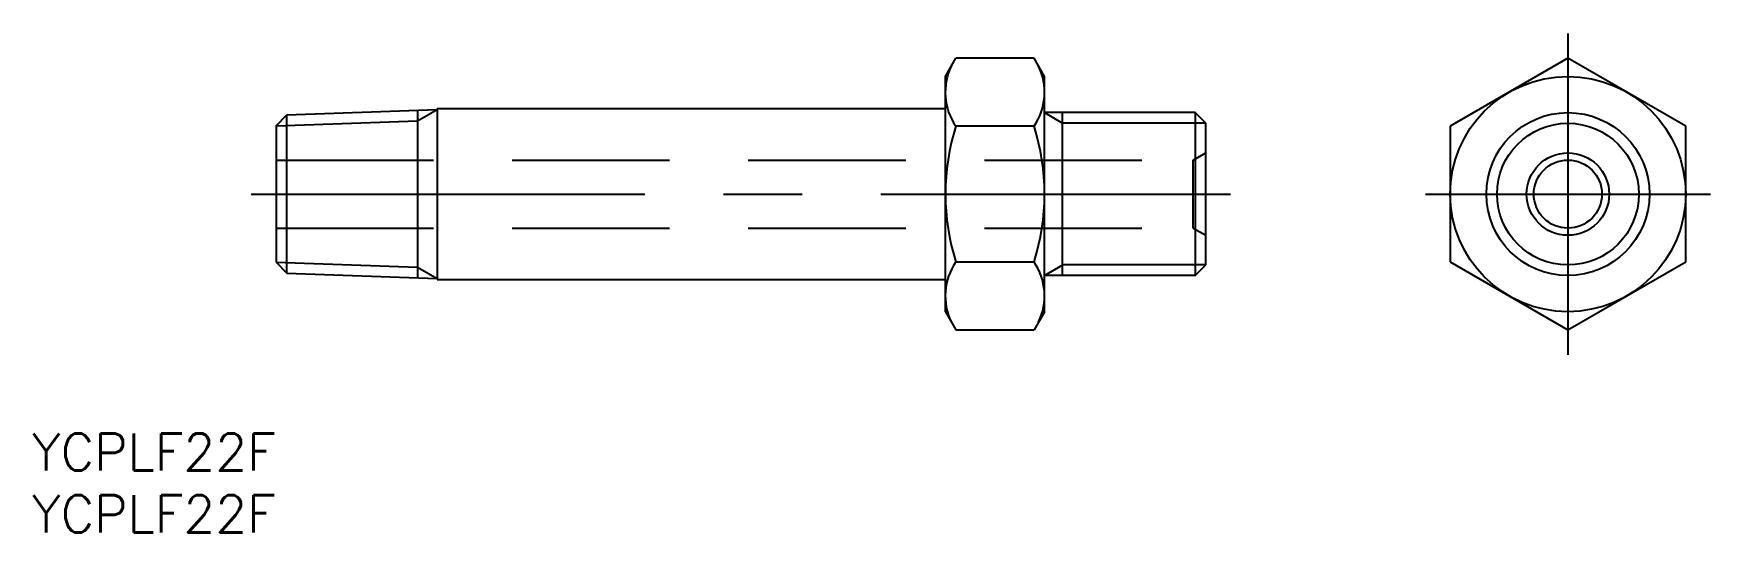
# Model space of a CAD drawing. Extents: x -124 to 11, y -27 to 13.
import ezdxf

# ---------------------------------------------------------------- set-up
doc = ezdxf.new("R2010")
doc.units = 0
doc.linetypes.add('CENTER', pattern=[50.8, 31.75, -6.35, 6.35, -6.35])
doc.linetypes.add('DASHED', pattern=[19.05, 12.7, -6.35])
doc.layers.get('0').update_dxf_attribs({"linetype": 'CONTINUOUS'})
doc.layers.add('CENTER', color=1, linetype='CENTER')
doc.styles.get("Standard").update_dxf_attribs({"font": 'txt.shx', "height": 3, "bigfont": 'bigfont.shx'})

msp = doc.modelspace()

# ---------------------------------------------------------------- linework, layer by layer
at = {"color": 7, "linetype": 'CONTINUOUS'}
for p, q in [((-50.22, 9.5), (-49.37, 10.97)), ((-43.07, 10.97), (-49.37, 10.97)), ((-42.22, 9.5), (-43.07, 10.97)), ((0, 10.97), (-9.5, 5.48)), ((9.5, 5.48), (0, 10.97)), ((-50.22, -9.5), (-50.22, 9.5)), ((-42.22, -9.5), (-42.22, 9.5)), ((-103.34, 6.4), (-91.22, 6.82)), ((-92.8, 6.77), (-92.8, -6.77)), ((-91.22, 6.9), (-50.22, 6.9)), ((-91.22, 6.9), (-91.22, -6.9)), ((-104.22, 5.51), (-103.34, 6.4)), ((-104.22, 5.51), (-104.22, -5.51)), ((-103.34, -6.4), (-103.34, 6.4)), ((-43.07, 5.48), (-49.37, 5.48)), ((-30.08, 6.58), (-42.22, 6.58)), ((-40.76, -6.58), (-40.76, 6.58)), ((-30.08, 6.58), (-30.08, -6.58)), ((-29.22, 5.72), (-30.08, 6.58)), ((-29.22, -5.72), (-29.22, 5.72)), ((-9.5, 5.48), (-9.5, -5.48)), ((9.5, -5.48), (9.5, 5.48)), ((-104.22, -5.51), (-103.34, -6.4)), ((-103.34, -6.4), (-91.22, -6.82)), ((-49.37, -5.48), (-43.07, -5.48)), ((-30.08, -6.58), (-42.22, -6.58)), ((-30.08, -6.58), (-29.22, -5.72)), ((-9.5, -5.48), (0, -10.97)), ((0, -10.97), (9.5, -5.48)), ((-91.22, -6.9), (-50.22, -6.9)), ((-50.22, -9.5), (-49.37, -10.97)), ((-42.22, -9.5), (-43.07, -10.97)), ((-49.37, -10.97), (-43.07, -10.97))]:
    msp.add_line(p, q, dxfattribs=at)
at = {"color": 3, "linetype": 'CONTINUOUS'}
for p, q in [((-92.8, 5.91), (-91.22, 6.82)), ((-104.22, 5.51), (-92.8, 5.91)), ((-42.22, 6.58), (-40.76, 5.72)), ((-29.22, 5.72), (-40.76, 5.72)), ((-104.22, -5.51), (-92.8, -5.91)), ((-92.8, -5.91), (-91.22, -6.82)), ((-42.22, -6.58), (-40.74, -5.72)), ((-29.22, -5.72), (-40.76, -5.72))]:
    msp.add_line(p, q, dxfattribs=at)
at = {"color": 3, "linetype": 'DASHED'}
for p, q in [((-104.22, 2.75), (-30.22, 2.75)), ((-30.22, 2.75), (-29.22, 3.33)), ((-30.22, -2.75), (-30.22, 2.75)), ((-104.22, -2.75), (-30.22, -2.75)), ((-30.22, -2.75), (-29.22, -3.33))]:
    msp.add_line(p, q, dxfattribs=at)
at = {"color": 7, "linetype": 'CONTINUOUS'}
for radius in [9.5, 6.58, 3.33, 2.75]:
    msp.add_circle((0, 0), radius, dxfattribs=at)
at = {"color": 3, "linetype": 'CONTINUOUS'}
msp.add_circle((0, 0), 5.72, dxfattribs=at)
at = {"color": 7, "linetype": 'CONTINUOUS'}
for centre, radius, start, end in [((-45.37, 8.23), 4.86, 154.3842, 214.3842), ((-47.08, 8.23), 4.86, 325.6158, 25.6158), ((-32.07, 0), 18.15, 162.412, 197.588), ((-60.37, 0), 18.15, 342.412, 17.588), ((-45.37, -8.23), 4.86, 145.6158, 205.6158), ((-47.08, -8.23), 4.86, 334.3842, 34.3842)]:
    msp.add_arc(centre, radius, start, end, dxfattribs=at)
at = {"layer": 'CENTER', "color": 1, "linetype": 'CENTER'}
for p, q in [((0, 12.97), (0, -12.97)), ((-106.22, 0), (-27.22, 0)), ((-11.5, 0), (11.5, 0))]:
    msp.add_line(p, q, dxfattribs=at)

# ---------------------------------------------------------------- texts
at = {"color": 7, "linetype": 'CONTINUOUS'}
for p in [(-123.91, -22.33), (-123.91, -27.33)]:
    msp.add_text('YCPLF22F', height=3, dxfattribs=at).set_placement(p)

doc.saveas('drawing.dxf')
